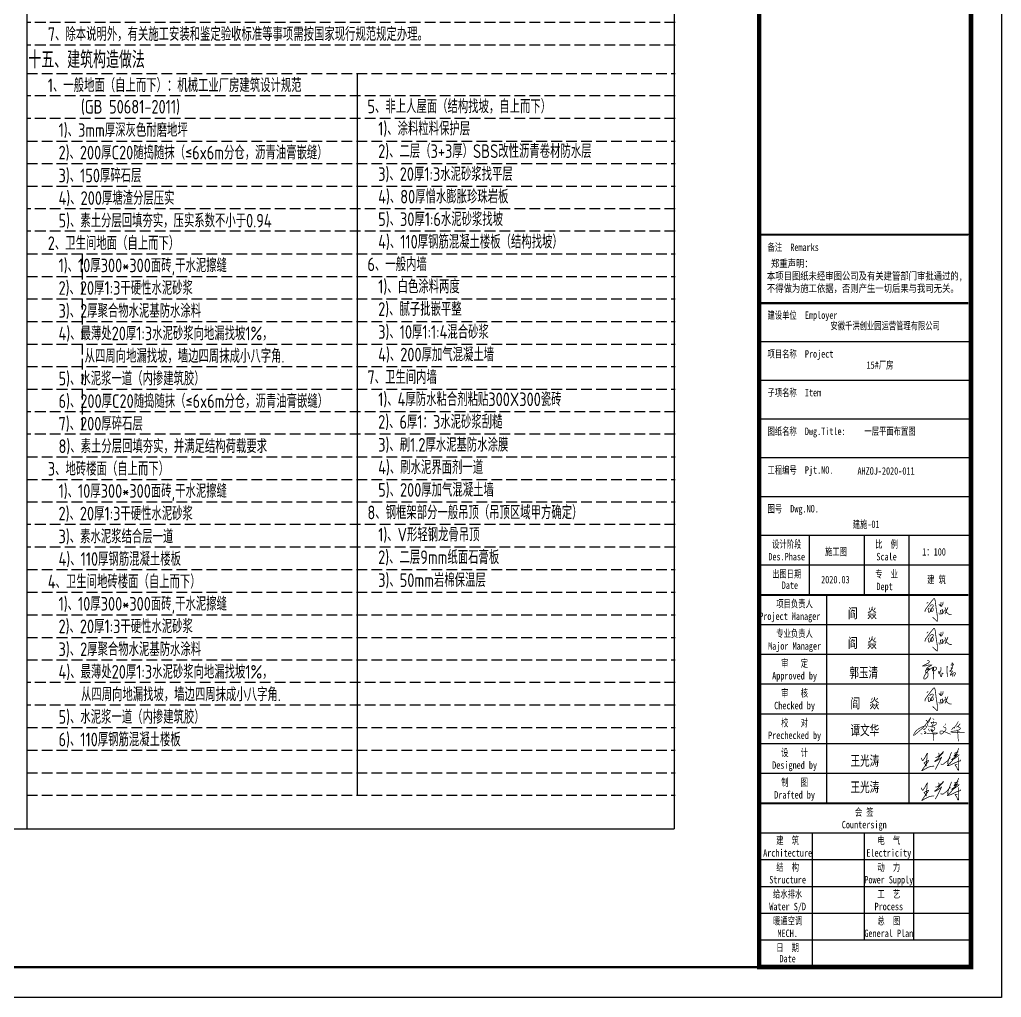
# Model space of a CAD drawing. Extents: x 177291 to 1288761, y 177638 to 322898.
# Drawn here: x 286721 to 309645, y 272928 to 295766 of the extents above; entities that cross this region are included whole.
import ezdxf
from ezdxf.enums import TextEntityAlignment as Align

# ---------------------------------------------------------------- set-up
doc = ezdxf.new("R2010")
doc.units = 0
doc.header["$LTSCALE"] = 1000
doc.linetypes.add('DASH', pattern=[0.35, 0.25, -0.1])
for name, color, linetype in [('002', 3, 'Continuous'), ('BORDER', 7, 'Continuous'), ('PUB_TITLE', 4, 'Continuous'), ('TEXT', 7, 'Continuous'), ('图框文字', 120, 'Continuous'), ('填充', 251, 'Continuous'), ('文字', 7, 'Continuous')]:
    doc.layers.add(name, color=color, linetype=linetype)
doc.styles.add('_gyy_title_ST', font='', dxfattribs={"width": 0.8})
doc.styles.add('C', font='tssdeng.shx', dxfattribs={"height": 3, "bigfont": 'tssdchn.shx'})
doc.styles.get('_gyy_title_ST').set_extended_font_data('SimSun')

# ---------------------------------------------------------------- blocks, each defined once
blk = doc.blocks.new('asdf')
at = {"color": 2, "lineweight": 25, "const_width": 25}
for points in [[(2531428, 1895348), (2531455, 1895365)], [(2531455, 1895365), (2531480, 1895318)], [(2531180, 1895021), (2531310, 1895199)], [(2531201, 1895196), (2531253, 1895242)], [(2531288, 1895046), (2531245, 1895006)], [(2531301, 1895084), (2531314, 1895109)], [(2531310, 1895199), (2531428, 1895348)], [(2531314, 1895109), (2531322, 1895121)], [(2531322, 1895121), (2531341, 1895136)], [(2531341, 1895136), (2531372, 1895148)], [(2531345, 1894996), (2531367, 1895042)], [(2531367, 1895042), (2531382, 1895054)], [(2531372, 1895148), (2531403, 1895151)], [(2531382, 1895054), (2531401, 1895042)], [(2531407, 1895082), (2531389, 1895056)], [(2531401, 1895042), (2531414, 1895027)], [(2531403, 1895151), (2531421, 1895140)], [(2531423, 1895114), (2531407, 1895082)], [(2531421, 1895140), (2531423, 1895114)], [(2531480, 1895318), (2531529, 1894945)], [(2531612, 1895178), (2531630, 1895135)], [(2531630, 1895135), (2531645, 1895132)], [(2531645, 1895132), (2531659, 1895133)], [(2531658, 1895106), (2531656, 1895092)], [(2531671, 1895149), (2531658, 1895106)], [(2531671, 1895106), (2531703, 1895096)], [(2531681, 1895194), (2531671, 1895149)], [(2531677, 1895238), (2531681, 1895194)], [(2531712, 1895127), (2531687, 1895132)], [(2531703, 1895096), (2531716, 1895110)], [(2531734, 1895144), (2531712, 1895127)], [(2531744, 1895184), (2531734, 1895144)], [(2531740, 1895244), (2531751, 1895233)], [(2531751, 1895205), (2531744, 1895184)], [(2531751, 1895233), (2531751, 1895205)], [(2531817, 1895058), (2531855, 1894974)], [(2531912, 1895067), (2531878, 1894974)], [(2531144, 1894910), (2531152, 1894991)], [(2531152, 1894991), (2531180, 1895021)], [(2531245, 1895006), (2531261, 1894932)], [(2531261, 1894932), (2531271, 1894889)], [(2531271, 1894889), (2531288, 1894893)], [(2531288, 1894893), (2531319, 1894920)], [(2531319, 1894920), (2531321, 1894951)], [(2531321, 1894951), (2531334, 1894984)], [(2531338, 1894938), (2531326, 1894956)], [(2531334, 1894984), (2531336, 1895022)], [(2531346, 1894925), (2531338, 1894938)], [(2531339, 1894936), (2531360, 1894945)], [(2531387, 1894925), (2531346, 1894925)], [(2531360, 1894945), (2531351, 1894996)], [(2531409, 1894940), (2531387, 1894925)], [(2531555, 1894585), (2531397, 1894735)], [(2531421, 1894971), (2531409, 1894940)], [(2531414, 1895027), (2531422, 1895000)], [(2531422, 1895000), (2531421, 1894971)], [(2531529, 1894945), (2531550, 1894833)], [(2531550, 1894833), (2531558, 1894732)], [(2531558, 1894732), (2531558, 1894626)], [(2531610, 1894887), (2531611, 1894847)], [(2531658, 1894880), (2531641, 1894811)], [(2531664, 1894948), (2531658, 1894880)], [(2531661, 1894978), (2531664, 1894948)], [(2531690, 1894965), (2531741, 1894991)], [(2531728, 1894906), (2531694, 1894847)], [(2531694, 1894847), (2531720, 1894839)], [(2531720, 1894839), (2531758, 1894885)], [(2531741, 1894991), (2531728, 1894906)], [(2531758, 1894919), (2531804, 1894953)], [(2531758, 1894885), (2531758, 1894919)], [(2531804, 1894953), (2531821, 1894982)], [(2531835, 1894880), (2531810, 1894836)], [(2531845, 1894919), (2531835, 1894880)], [(2531855, 1894974), (2531845, 1894919)], [(2531855, 1894949), (2531853, 1894942)], [(2531853, 1894942), (2531864, 1894888)], [(2531878, 1894974), (2531855, 1894949)], [(2531862, 1894897), (2531907, 1894859)], [(2531907, 1894859), (2531945, 1894828)], [(2531945, 1894828), (2531993, 1894816)], [(2531993, 1894816), (2532034, 1894816)], [(2531558, 1894626), (2531555, 1894585)]]:
    blk.add_lwpolyline(points, dxfattribs=at)
blk = doc.blocks.new('wfadf')
at = {"color": 2, "lineweight": 25, "const_width": 25}
for points in [[(2531221, 1893280), (2531268, 1893267), (2531280, 1893258), (2531285, 1893250), (2531289, 1893239), (2531287, 1893226), (2531279, 1893214), (2531266, 1893200), (2531240, 1893184), (2531192, 1893157), (2531155, 1893142), (2531122, 1893123), (2531089, 1893107), (2531063, 1893096), (2531061, 1893091), (2531109, 1893090), (2531136, 1893095), (2531162, 1893099), (2531182, 1893103), (2531204, 1893109), (2531229, 1893116), (2531261, 1893123), (2531306, 1893123), (2531348, 1893125), (2531368, 1893126), (2531354, 1893113), (2531289, 1893081), (2531258, 1893060), (2531236, 1893048), (2531213, 1893026), (2531203, 1893014), (2531197, 1892999), (2531197, 1892980), (2531197, 1892967), (2531201, 1892959), (2531209, 1892956), (2531223, 1892960), (2531255, 1892976), (2531265, 1892983), (2531278, 1892994), (2531283, 1893005), (2531283, 1893010), (2531280, 1893016), (2531268, 1893016), (2531256, 1893014), (2531231, 1892999), (2531206, 1892983), (2531187, 1892967), (2531163, 1892946), (2531155, 1892932), (2531152, 1892912), (2531156, 1892892), (2531169, 1892880), (2531194, 1892873), (2531218, 1892866), (2531239, 1892852), (2531246, 1892838), (2531245, 1892809), (2531246, 1892782), (2531243, 1892758), (2531229, 1892732), (2531210, 1892706), (2531188, 1892686), (2531165, 1892668), (2531149, 1892657), (2531130, 1892654), (2531116, 1892655), (2531107, 1892664), (2531102, 1892674), (2531102, 1892689), (2531104, 1892708), (2531111, 1892733), (2531129, 1892774), (2531149, 1892807), (2531168, 1892837), (2531190, 1892865), (2531212, 1892893), (2531255, 1892938), (2531298, 1892974), (2531333, 1893002), (2531366, 1893021), (2531413, 1893044), (2531436, 1893054), (2531455, 1893058), (2531478, 1893058), (2531506, 1893051), (2531525, 1893038), (2531531, 1893026), (2531534, 1893013), (2531528, 1892997), (2531522, 1892981), (2531502, 1892960), (2531479, 1892944), (2531442, 1892928), (2531413, 1892927), (2531395, 1892933), (2531387, 1892949), (2531386, 1892964), (2531390, 1892977), (2531398, 1892992), (2531412, 1893015), (2531422, 1893021), (2531431, 1893022), (2531425, 1892920), (2531430, 1892817), (2531432, 1892667), (2531432, 1892642)], [(2531889, 1893096), (2531883, 1892990), (2531884, 1892899), (2531891, 1892801), (2531895, 1892727)], [(2532003, 1893125), (2532035, 1893127)], [(2532035, 1893127), (2532056, 1893125)], [(2532045, 1893207), (2532044, 1893200)], [(2532044, 1893200), (2532056, 1893113)], [(2532059, 1893195), (2532045, 1893207)], [(2532056, 1893125), (2532090, 1893125)], [(2532056, 1893113), (2532062, 1893074)], [(2532075, 1893175), (2532059, 1893195)], [(2532062, 1893074), (2532064, 1893030)], [(2532091, 1893154), (2532075, 1893175)], [(2532090, 1893125), (2532105, 1893125)], [(2532105, 1893125), (2532091, 1893154)], [(2531661, 1893048), (2531679, 1893035), (2531682, 1893015), (2531680, 1892967), (2531667, 1892912), (2531644, 1892876), (2531631, 1892856), (2531618, 1892849), (2531606, 1892849), (2531599, 1892860), (2531598, 1892890), (2531603, 1892914), (2531616, 1892915), (2531626, 1892898), (2531636, 1892856), (2531655, 1892804), (2531659, 1892776), (2531664, 1892764), (2531672, 1892749), (2531680, 1892740), (2531686, 1892737), (2531691, 1892736), (2531697, 1892739), (2531704, 1892762), (2531713, 1892817), (2531715, 1892846), (2531715, 1892856), (2531741, 1892842), (2531758, 1892842)], [(2531975, 1892927), (2531970, 1892912)], [(2531970, 1892912), (2531986, 1892913)], [(2531999, 1892940), (2531975, 1892927)], [(2531986, 1892913), (2531999, 1892914)], [(2531992, 1892787), (2531992, 1892776)], [(2531992, 1892776), (2531999, 1892774)], [(2531996, 1892806), (2531992, 1892787)], [(2532021, 1892847), (2531996, 1892806)], [(2532033, 1892977), (2531999, 1892940)], [(2531999, 1892914), (2532006, 1892916)], [(2531999, 1892774), (2532017, 1892789)], [(2532006, 1892916), (2532021, 1892922)], [(2532017, 1892789), (2532063, 1892827)], [(2532019, 1893041), (2532060, 1893017)], [(2532020, 1893041), (2532019, 1893034), (2532020, 1893030), (2532021, 1893025), (2532022, 1893021), (2532024, 1893017), (2532028, 1893015), (2532030, 1893014), (2532052, 1893011), (2532057, 1893011)], [(2532021, 1892922), (2532026, 1892925)], [(2532055, 1892899), (2532021, 1892847)], [(2532026, 1892925), (2532030, 1892927)], [(2532030, 1892927), (2532039, 1892927)], [(2532060, 1893017), (2532033, 1892977)], [(2532039, 1892927), (2532055, 1892923)], [(2532055, 1892923), (2532063, 1892920)], [(2532064, 1892913), (2532055, 1892899)], [(2532064, 1893030), (2532057, 1893011)], [(2532063, 1892920), (2532064, 1892913)], [(2532063, 1892827), (2532100, 1892857)], [(2532085, 1892819), (2532074, 1892766), (2532074, 1892741), (2532074, 1892734)], [(2532100, 1892857), (2532115, 1892866)], [(2532119, 1892759), (2532108, 1892755)], [(2532115, 1892866), (2532132, 1892870)], [(2532129, 1892774), (2532119, 1892759)], [(2532133, 1892737), (2532125, 1892733)], [(2532150, 1892805), (2532129, 1892774)], [(2532132, 1892870), (2532148, 1892870)], [(2532148, 1892870), (2532160, 1892865)], [(2532164, 1892834), (2532150, 1892805)], [(2532160, 1892865), (2532166, 1892855)], [(2532166, 1892855), (2532164, 1892834)]]:
    blk.add_lwpolyline(points, dxfattribs=at)
blk = doc.blocks.new('2')
at = {"color": 2, "lineweight": 25, "const_width": 25}
for points in [[(2531019, 1890007), (2531024, 1889993), (2531029, 1889982), (2531032, 1889973), (2531035, 1889965), (2531037, 1889959), (2531039, 1889954), (2531041, 1889950), (2531042, 1889946), (2531044, 1889942), (2531045, 1889939), (2531047, 1889936), (2531049, 1889933), (2531050, 1889931), (2531052, 1889928), (2531054, 1889926), (2531057, 1889924), (2531059, 1889922), (2531061, 1889921), (2531064, 1889919), (2531066, 1889918), (2531068, 1889918), (2531070, 1889917), (2531072, 1889917), (2531074, 1889918), (2531075, 1889918), (2531077, 1889920), (2531078, 1889921), (2531079, 1889923), (2531079, 1889925), (2531080, 1889927), (2531081, 1889930), (2531082, 1889932), (2531083, 1889935), (2531084, 1889937), (2531085, 1889940), (2531087, 1889942), (2531089, 1889945), (2531091, 1889948), (2531093, 1889951), (2531096, 1889955), (2531099, 1889958), (2531102, 1889962), (2531106, 1889966), (2531110, 1889971), (2531113, 1889975), (2531117, 1889979), (2531121, 1889984), (2531124, 1889989), (2531128, 1889994), (2531131, 1889999), (2531134, 1890004), (2531137, 1890010), (2531140, 1890015), (2531143, 1890021), (2531145, 1890026), (2531148, 1890032), (2531152, 1890038), (2531155, 1890044), (2531158, 1890051), (2531161, 1890057), (2531165, 1890064), (2531168, 1890070), (2531172, 1890077), (2531175, 1890084), (2531179, 1890091), (2531182, 1890097), (2531186, 1890104), (2531189, 1890111), (2531192, 1890117), (2531195, 1890123), (2531198, 1890128), (2531201, 1890134), (2531204, 1890138), (2531207, 1890143), (2531209, 1890146), (2531211, 1890150), (2531214, 1890152), (2531216, 1890155), (2531217, 1890157), (2531219, 1890158), (2531220, 1890159), (2531221, 1890160), (2531223, 1890161), (2531223, 1890161), (2531224, 1890161), (2531225, 1890161), (2531225, 1890161), (2531226, 1890161), (2531226, 1890161), (2531226, 1890160), (2531226, 1890160), (2531226, 1890159), (2531226, 1890158), (2531225, 1890157), (2531225, 1890156), (2531224, 1890155), (2531224, 1890153), (2531223, 1890151), (2531222, 1890149), (2531221, 1890147), (2531221, 1890144), (2531220, 1890141), (2531219, 1890138), (2531218, 1890135), (2531217, 1890131), (2531216, 1890127), (2531215, 1890123), (2531215, 1890119), (2531214, 1890115), (2531213, 1890110), (2531212, 1890105), (2531212, 1890100), (2531211, 1890096), (2531210, 1890091), (2531210, 1890086), (2531209, 1890081), (2531209, 1890076), (2531209, 1890071), (2531208, 1890066), (2531208, 1890062), (2531208, 1890057), (2531208, 1890053), (2531208, 1890049), (2531208, 1890045), (2531207, 1890041), (2531207, 1890036), (2531207, 1890032), (2531207, 1890028), (2531207, 1890024), (2531207, 1890020), (2531207, 1890015), (2531207, 1890010), (2531207, 1890006), (2531207, 1890000), (2531206, 1889995), (2531206, 1889989), (2531205, 1889983), (2531205, 1889976), (2531204, 1889969), (2531203, 1889962), (2531202, 1889954), (2531201, 1889946), (2531200, 1889937), (2531198, 1889927), (2531197, 1889918), (2531196, 1889907), (2531195, 1889897), (2531194, 1889887), (2531193, 1889877), (2531192, 1889867), (2531191, 1889858), (2531190, 1889849), (2531190, 1889841), (2531190, 1889834), (2531189, 1889828), (2531189, 1889822), (2531189, 1889817), (2531189, 1889812), (2531189, 1889807), (2531189, 1889803), (2531188, 1889798), (2531188, 1889794), (2531188, 1889790), (2531188, 1889786), (2531187, 1889782), (2531187, 1889778), (2531187, 1889774), (2531187, 1889771), (2531187, 1889768), (2531186, 1889764), (2531186, 1889762), (2531186, 1889759), (2531186, 1889757), (2531186, 1889754), (2531185, 1889752), (2531185, 1889750), (2531185, 1889749), (2531185, 1889747), (2531185, 1889746), (2531184, 1889744), (2531184, 1889743), (2531184, 1889742), (2531183, 1889741), (2531183, 1889739), (2531182, 1889738), (2531182, 1889737), (2531181, 1889735), (2531180, 1889734), (2531179, 1889733), (2531178, 1889732), (2531177, 1889732), (2531176, 1889732), (2531174, 1889732), (2531173, 1889733), (2531171, 1889734), (2531169, 1889735), (2531167, 1889736), (2531166, 1889738), (2531164, 1889740), (2531163, 1889742), (2531161, 1889743), (2531160, 1889745), (2531159, 1889747), (2531159, 1889749), (2531158, 1889752), (2531157, 1889754), (2531156, 1889757), (2531156, 1889761), (2531155, 1889764), (2531154, 1889769), (2531154, 1889773), (2531153, 1889777), (2531152, 1889782), (2531151, 1889786), (2531150, 1889790), (2531149, 1889794), (2531148, 1889797), (2531147, 1889800), (2531146, 1889802), (2531145, 1889804), (2531144, 1889806), (2531143, 1889808), (2531141, 1889809), (2531140, 1889811), (2531138, 1889812), (2531137, 1889813), (2531135, 1889815), (2531133, 1889816), (2531131, 1889817), (2531130, 1889819), (2531128, 1889820), (2531126, 1889821), (2531124, 1889823), (2531122, 1889824), (2531120, 1889825), (2531118, 1889827), (2531117, 1889828), (2531115, 1889830), (2531114, 1889831), (2531114, 1889833), (2531114, 1889835), (2531114, 1889837), (2531115, 1889839), (2531116, 1889841), (2531118, 1889844), (2531121, 1889846), (2531124, 1889849), (2531129, 1889852), (2531133, 1889855), (2531139, 1889859), (2531145, 1889862), (2531151, 1889866), (2531158, 1889869), (2531164, 1889873), (2531171, 1889876), (2531177, 1889880), (2531182, 1889883), (2531188, 1889886), (2531193, 1889889), (2531197, 1889891), (2531202, 1889894), (2531207, 1889896), (2531211, 1889899), (2531216, 1889901), (2531220, 1889904), (2531225, 1889907), (2531230, 1889909), (2531234, 1889911), (2531239, 1889914), (2531243, 1889916), (2531246, 1889917), (2531250, 1889919), (2531253, 1889920), (2531255, 1889920), (2531257, 1889920), (2531258, 1889920), (2531259, 1889919), (2531260, 1889918), (2531260, 1889916), (2531260, 1889913), (2531259, 1889910), (2531258, 1889906), (2531257, 1889902), (2531255, 1889897), (2531253, 1889892), (2531251, 1889887), (2531248, 1889881), (2531245, 1889876), (2531241, 1889870), (2531237, 1889864), (2531233, 1889858), (2531229, 1889852), (2531224, 1889846), (2531219, 1889840), (2531214, 1889834), (2531209, 1889828), (2531204, 1889822), (2531199, 1889815), (2531194, 1889809), (2531189, 1889802), (2531184, 1889796), (2531179, 1889790), (2531175, 1889783), (2531170, 1889777), (2531166, 1889771), (2531162, 1889765), (2531157, 1889759), (2531153, 1889752), (2531148, 1889744), (2531142, 1889736), (2531136, 1889727), (2531129, 1889717), (2531122, 1889705), (2531113, 1889693), (2531104, 1889680), (2531095, 1889667), (2531086, 1889655), (2531078, 1889642), (2531070, 1889631), (2531063, 1889621), (2531057, 1889612), (2531052, 1889605), (2531048, 1889600), (2531045, 1889595), (2531042, 1889592), (2531041, 1889589), (2531039, 1889587), (2531038, 1889585), (2531037, 1889584), (2531036, 1889582), (2531035, 1889581), (2531035, 1889580), (2531035, 1889580), (2531035, 1889579), (2531036, 1889579), (2531037, 1889579), (2531038, 1889578), (2531040, 1889578), (2531042, 1889578), (2531045, 1889578), (2531047, 1889579), (2531050, 1889579), (2531053, 1889580), (2531055, 1889581), (2531058, 1889582), (2531061, 1889583), (2531063, 1889585), (2531066, 1889587), (2531068, 1889589), (2531071, 1889591), (2531074, 1889593), (2531077, 1889595), (2531079, 1889597), (2531082, 1889599), (2531085, 1889601), (2531089, 1889604), (2531092, 1889606), (2531095, 1889608), (2531099, 1889610), (2531103, 1889612), (2531106, 1889615), (2531110, 1889617), (2531115, 1889619), (2531119, 1889622), (2531124, 1889624), (2531128, 1889626), (2531133, 1889629), (2531139, 1889632), (2531144, 1889634), (2531150, 1889637), (2531156, 1889640), (2531162, 1889643), (2531168, 1889646), (2531175, 1889649), (2531181, 1889653), (2531188, 1889656), (2531195, 1889660), (2531202, 1889664), (2531209, 1889667), (2531216, 1889671), (2531223, 1889675), (2531229, 1889678), (2531236, 1889682), (2531242, 1889685), (2531248, 1889688), (2531253, 1889691), (2531259, 1889693), (2531264, 1889695), (2531269, 1889698), (2531274, 1889700), (2531280, 1889701), (2531285, 1889703), (2531290, 1889705), (2531296, 1889707), (2531302, 1889709), (2531308, 1889710), (2531314, 1889712), (2531321, 1889713), (2531327, 1889715), (2531334, 1889716), (2531341, 1889717), (2531348, 1889719), (2531355, 1889720), (2531361, 1889721), (2531368, 1889722), (2531374, 1889723), (2531380, 1889724), (2531386, 1889725), (2531391, 1889725), (2531396, 1889726), (2531401, 1889727), (2531405, 1889728), (2531410, 1889729), (2531414, 1889729), (2531418, 1889730), (2531422, 1889730), (2531426, 1889730), (2531430, 1889730), (2531434, 1889730), (2531438, 1889729), (2531441, 1889728), (2531444, 1889726), (2531446, 1889724), (2531447, 1889721)], [(2531488, 1890029), (2531501, 1890027), (2531514, 1890027), (2531524, 1890028), (2531533, 1890030), (2531542, 1890033), (2531549, 1890036), (2531555, 1890040), (2531561, 1890044), (2531567, 1890047), (2531572, 1890050), (2531577, 1890053), (2531582, 1890056), (2531587, 1890059), (2531591, 1890062), (2531596, 1890065), (2531600, 1890068), (2531605, 1890071), (2531610, 1890074), (2531614, 1890077), (2531618, 1890081), (2531623, 1890084), (2531627, 1890088), (2531631, 1890091), (2531636, 1890095), (2531640, 1890099), (2531643, 1890102), (2531647, 1890106), (2531651, 1890110), (2531656, 1890114), (2531660, 1890119), (2531665, 1890123), (2531670, 1890128), (2531676, 1890133), (2531681, 1890138), (2531687, 1890143), (2531694, 1890148), (2531700, 1890153), (2531705, 1890158), (2531711, 1890163), (2531715, 1890167), (2531720, 1890172), (2531723, 1890175), (2531726, 1890179), (2531729, 1890183), (2531732, 1890186), (2531734, 1890190), (2531736, 1890193), (2531738, 1890196), (2531740, 1890199), (2531742, 1890202), (2531744, 1890205), (2531746, 1890208), (2531748, 1890210), (2531749, 1890213), (2531751, 1890214), (2531753, 1890216), (2531754, 1890216), (2531755, 1890217), (2531756, 1890216), (2531757, 1890215), (2531757, 1890214), (2531758, 1890212), (2531757, 1890209), (2531757, 1890206), (2531756, 1890202), (2531754, 1890197), (2531752, 1890192), (2531750, 1890186), (2531747, 1890179), (2531743, 1890173), (2531738, 1890166), (2531732, 1890158), (2531726, 1890150), (2531718, 1890143), (2531710, 1890135), (2531702, 1890126), (2531694, 1890118), (2531685, 1890110), (2531677, 1890102), (2531669, 1890094), (2531662, 1890087), (2531655, 1890079), (2531649, 1890072), (2531643, 1890065), (2531637, 1890058), (2531632, 1890051), (2531627, 1890044), (2531622, 1890036), (2531617, 1890029), (2531612, 1890022), (2531606, 1890015), (2531601, 1890008), (2531596, 1890001), (2531590, 1889993), (2531584, 1889986), (2531578, 1889979), (2531571, 1889973), (2531564, 1889966), (2531556, 1889960), (2531548, 1889953), (2531541, 1889947), (2531533, 1889942), (2531526, 1889936), (2531518, 1889931), (2531511, 1889926), (2531505, 1889922), (2531499, 1889917), (2531493, 1889913), (2531488, 1889910), (2531483, 1889906), (2531479, 1889903), (2531476, 1889900), (2531473, 1889897), (2531471, 1889894), (2531469, 1889892), (2531468, 1889889), (2531468, 1889887), (2531469, 1889886), (2531471, 1889885), (2531473, 1889885), (2531476, 1889885), (2531480, 1889885), (2531484, 1889886), (2531489, 1889888), (2531494, 1889889), (2531500, 1889892), (2531505, 1889894), (2531511, 1889897), (2531516, 1889900), (2531522, 1889903), (2531527, 1889906), (2531533, 1889910), (2531539, 1889913), (2531545, 1889917), (2531551, 1889921), (2531558, 1889926), (2531565, 1889930), (2531573, 1889935), (2531581, 1889940), (2531589, 1889944), (2531597, 1889949), (2531604, 1889954), (2531612, 1889959), (2531619, 1889964), (2531626, 1889969), (2531633, 1889973), (2531639, 1889978), (2531645, 1889983), (2531651, 1889987), (2531656, 1889991), (2531661, 1889995), (2531666, 1890000), (2531671, 1890004), (2531676, 1890007), (2531680, 1890011), (2531685, 1890015), (2531689, 1890018), (2531692, 1890021), (2531695, 1890024), (2531698, 1890027), (2531700, 1890028), (2531700, 1890025), (2531693, 1890011), (2531679, 1889982), (2531654, 1889933), (2531616, 1889860), (2531562, 1889757), (2531490, 1889619)], [(2531601, 1890175), (2531603, 1890171), (2531605, 1890167), (2531606, 1890162), (2531607, 1890156), (2531608, 1890151), (2531609, 1890145), (2531609, 1890139), (2531609, 1890134), (2531610, 1890128), (2531610, 1890123), (2531610, 1890117), (2531610, 1890112), (2531610, 1890107), (2531610, 1890101), (2531609, 1890095), (2531609, 1890090), (2531609, 1890083), (2531609, 1890077), (2531608, 1890069), (2531608, 1890061), (2531607, 1890051), (2531607, 1890040), (2531606, 1890027), (2531605, 1890013)], [(2532270, 1890333), (2532269, 1890321), (2532267, 1890308), (2532263, 1890295), (2532257, 1890281), (2532251, 1890268), (2532244, 1890254), (2532237, 1890240), (2532230, 1890226), (2532223, 1890213), (2532216, 1890199), (2532210, 1890186), (2532203, 1890173), (2532197, 1890160), (2532191, 1890147), (2532185, 1890134), (2532179, 1890122), (2532173, 1890109), (2532167, 1890096), (2532161, 1890084), (2532156, 1890072), (2532151, 1890061), (2532146, 1890051), (2532142, 1890042), (2532138, 1890033), (2532134, 1890026), (2532131, 1890020), (2532129, 1890015), (2532126, 1890011), (2532124, 1890007), (2532122, 1890004), (2532121, 1890001), (2532119, 1889998), (2532117, 1889994), (2532115, 1889991), (2532113, 1889988), (2532110, 1889984), (2532108, 1889980), (2532106, 1889977), (2532104, 1889973), (2532101, 1889969), (2532099, 1889965), (2532096, 1889961), (2532093, 1889957), (2532091, 1889954), (2532088, 1889950), (2532085, 1889946), (2532082, 1889942), (2532079, 1889939), (2532077, 1889936), (2532074, 1889932), (2532070, 1889929), (2532067, 1889926), (2532064, 1889922), (2532060, 1889918), (2532056, 1889913), (2532051, 1889908), (2532046, 1889902), (2532041, 1889895), (2532035, 1889888), (2532028, 1889880), (2532021, 1889872), (2532014, 1889863), (2532006, 1889854), (2531997, 1889845), (2531988, 1889836), (2531979, 1889827), (2531969, 1889817), (2531960, 1889809), (2531951, 1889800), (2531942, 1889792), (2531934, 1889785), (2531928, 1889779), (2531922, 1889774), (2531918, 1889771), (2531914, 1889767), (2531911, 1889765), (2531909, 1889763), (2531907, 1889762), (2531905, 1889761), (2531903, 1889760), (2531902, 1889760), (2531900, 1889759), (2531898, 1889758), (2531896, 1889758), (2531895, 1889757), (2531894, 1889756), (2531893, 1889755), (2531892, 1889754), (2531892, 1889752), (2531892, 1889751), (2531893, 1889750), (2531894, 1889748), (2531895, 1889747), (2531897, 1889745), (2531899, 1889744), (2531902, 1889744), (2531904, 1889743), (2531907, 1889743), (2531911, 1889743), (2531914, 1889744), (2531919, 1889745), (2531923, 1889746), (2531929, 1889747), (2531935, 1889749), (2531941, 1889751), (2531948, 1889753), (2531956, 1889755), (2531963, 1889757), (2531970, 1889760), (2531978, 1889762), (2531985, 1889765), (2531991, 1889767), (2531997, 1889769), (2532003, 1889771), (2532008, 1889773), (2532012, 1889775), (2532017, 1889776), (2532021, 1889778), (2532025, 1889780), (2532030, 1889782), (2532035, 1889784), (2532039, 1889787), (2532045, 1889789), (2532050, 1889792), (2532055, 1889794), (2532060, 1889797), (2532066, 1889800), (2532071, 1889802), (2532077, 1889805), (2532082, 1889808), (2532088, 1889811), (2532094, 1889814), (2532100, 1889817), (2532105, 1889820), (2532112, 1889823), (2532118, 1889826), (2532125, 1889829), (2532131, 1889833), (2532138, 1889836), (2532145, 1889839), (2532152, 1889842), (2532158, 1889845), (2532164, 1889847), (2532170, 1889850), (2532175, 1889853), (2532180, 1889855), (2532184, 1889857), (2532189, 1889859), (2532193, 1889861), (2532197, 1889863), (2532201, 1889865), (2532205, 1889867), (2532209, 1889869), (2532213, 1889871), (2532217, 1889873), (2532221, 1889874), (2532225, 1889876), (2532230, 1889878), (2532234, 1889880), (2532238, 1889881), (2532241, 1889883), (2532245, 1889884), (2532249, 1889886), (2532253, 1889887), (2532257, 1889888), (2532262, 1889890), (2532267, 1889891), (2532272, 1889893), (2532278, 1889894), (2532285, 1889896), (2532291, 1889898), (2532298, 1889900), (2532305, 1889901), (2532312, 1889903), (2532318, 1889905), (2532324, 1889906), (2532330, 1889908), (2532335, 1889909), (2532339, 1889911), (2532341, 1889914), (2532342, 1889919), (2532341, 1889924), (2532338, 1889932), (2532333, 1889941)], [(2532031, 1890203), (2532029, 1890195), (2532026, 1890184), (2532021, 1890169), (2532015, 1890153), (2532009, 1890134), (2532002, 1890115), (2531995, 1890096), (2531988, 1890077), (2531981, 1890060), (2531975, 1890044), (2531968, 1890029), (2531963, 1890015), (2531957, 1890001), (2531952, 1889988), (2531947, 1889975), (2531942, 1889963), (2531937, 1889951), (2531933, 1889938), (2531928, 1889926), (2531924, 1889914), (2531921, 1889902), (2531917, 1889891), (2531914, 1889880), (2531912, 1889869), (2531911, 1889858), (2531909, 1889848), (2531909, 1889838), (2531909, 1889829), (2531909, 1889820), (2531909, 1889812), (2531910, 1889805), (2531911, 1889798), (2531912, 1889791), (2531914, 1889785), (2531916, 1889779), (2531918, 1889774), (2531921, 1889768), (2531924, 1889763), (2531927, 1889757), (2531931, 1889751)], [(2532128, 1890159), (2532135, 1890163), (2532143, 1890166), (2532150, 1890169), (2532158, 1890172), (2532166, 1890175), (2532175, 1890178), (2532183, 1890181), (2532192, 1890184), (2532201, 1890187), (2532210, 1890191), (2532219, 1890194), (2532226, 1890197), (2532233, 1890200), (2532239, 1890201), (2532243, 1890202), (2532245, 1890203), (2532245, 1890202), (2532243, 1890199), (2532239, 1890197), (2532234, 1890193), (2532228, 1890188), (2532221, 1890183), (2532214, 1890178), (2532206, 1890171), (2532199, 1890165), (2532191, 1890159), (2532184, 1890152), (2532177, 1890145), (2532170, 1890138), (2532163, 1890131), (2532157, 1890125), (2532152, 1890119), (2532146, 1890113), (2532141, 1890107), (2532137, 1890102), (2532133, 1890097), (2532129, 1890092), (2532126, 1890088), (2532123, 1890085), (2532121, 1890082), (2532119, 1890079), (2532118, 1890077), (2532117, 1890075), (2532117, 1890074), (2532117, 1890073), (2532118, 1890073), (2532120, 1890073), (2532122, 1890074), (2532126, 1890075), (2532129, 1890077), (2532134, 1890079), (2532139, 1890081), (2532144, 1890083), (2532150, 1890086), (2532156, 1890089), (2532163, 1890093), (2532170, 1890096), (2532177, 1890100), (2532184, 1890103), (2532190, 1890107), (2532197, 1890111), (2532204, 1890115), (2532210, 1890118), (2532216, 1890122), (2532222, 1890126), (2532226, 1890129), (2532231, 1890132), (2532234, 1890135), (2532236, 1890136), (2532237, 1890136), (2532237, 1890135), (2532236, 1890132), (2532234, 1890128), (2532230, 1890122), (2532225, 1890114), (2532219, 1890106), (2532212, 1890098), (2532205, 1890089), (2532198, 1890080), (2532190, 1890071), (2532183, 1890063), (2532175, 1890056), (2532168, 1890049), (2532160, 1890042), (2532153, 1890037), (2532146, 1890031), (2532139, 1890026), (2532132, 1890021), (2532125, 1890016), (2532118, 1890011), (2532112, 1890007), (2532105, 1890002), (2532099, 1889998), (2532093, 1889993), (2532086, 1889989), (2532079, 1889985), (2532073, 1889980), (2532066, 1889976), (2532060, 1889971), (2532054, 1889967), (2532049, 1889963), (2532045, 1889960), (2532042, 1889957), (2532040, 1889954), (2532040, 1889952), (2532041, 1889950), (2532044, 1889950), (2532048, 1889949), (2532053, 1889950), (2532059, 1889951), (2532066, 1889952), (2532073, 1889955), (2532081, 1889958), (2532090, 1889961), (2532098, 1889965), (2532107, 1889969), (2532116, 1889974), (2532124, 1889979), (2532132, 1889984), (2532140, 1889988), (2532147, 1889993), (2532154, 1889998), (2532160, 1890002), (2532166, 1890007), (2532171, 1890011), (2532176, 1890015), (2532182, 1890019), (2532187, 1890023), (2532193, 1890027), (2532198, 1890031), (2532204, 1890035), (2532210, 1890039), (2532215, 1890042), (2532221, 1890046), (2532227, 1890050), (2532232, 1890054), (2532237, 1890058), (2532242, 1890062), (2532247, 1890066), (2532252, 1890070), (2532256, 1890074), (2532261, 1890078), (2532265, 1890082), (2532268, 1890086), (2532272, 1890090), (2532275, 1890094), (2532277, 1890099), (2532280, 1890104), (2532282, 1890109), (2532283, 1890115), (2532284, 1890122), (2532284, 1890130)], [(2531669, 1889811), (2531674, 1889805), (2531679, 1889800), (2531684, 1889797), (2531688, 1889794), (2531693, 1889792), (2531696, 1889791), (2531700, 1889791), (2531703, 1889790), (2531706, 1889790), (2531708, 1889790), (2531711, 1889789), (2531713, 1889789), (2531716, 1889789), (2531718, 1889789), (2531720, 1889789), (2531722, 1889789), (2531725, 1889789), (2531728, 1889788), (2531730, 1889789), (2531733, 1889789), (2531736, 1889789), (2531739, 1889790), (2531742, 1889790), (2531746, 1889791), (2531749, 1889793), (2531752, 1889794), (2531756, 1889796), (2531759, 1889798), (2531763, 1889800), (2531766, 1889802), (2531770, 1889805), (2531773, 1889808), (2531777, 1889811), (2531781, 1889814), (2531785, 1889817), (2531789, 1889821), (2531794, 1889825), (2531800, 1889829), (2531806, 1889834), (2531813, 1889840), (2531821, 1889846), (2531829, 1889852), (2531838, 1889859), (2531848, 1889866), (2531857, 1889873), (2531865, 1889880), (2531873, 1889886), (2531881, 1889892), (2531887, 1889898), (2531892, 1889903), (2531897, 1889907), (2531901, 1889912), (2531904, 1889916), (2531907, 1889921), (2531911, 1889925), (2531914, 1889930), (2531918, 1889936), (2531922, 1889941), (2531926, 1889947), (2531931, 1889953), (2531936, 1889960), (2531942, 1889966), (2531948, 1889972), (2531954, 1889979), (2531961, 1889985), (2531968, 1889990), (2531975, 1889996), (2531981, 1890000), (2531987, 1890005), (2531992, 1890008), (2531996, 1890011), (2531999, 1890014)], [(2532272, 1890022), (2532274, 1890006), (2532275, 1889991), (2532275, 1889976), (2532276, 1889961), (2532276, 1889947), (2532276, 1889932), (2532275, 1889918), (2532275, 1889905), (2532275, 1889891), (2532275, 1889878), (2532275, 1889865), (2532275, 1889853), (2532275, 1889841), (2532274, 1889831), (2532274, 1889821), (2532274, 1889813), (2532274, 1889805), (2532274, 1889799), (2532274, 1889794), (2532274, 1889789), (2532273, 1889784), (2532273, 1889780), (2532273, 1889776), (2532273, 1889771), (2532273, 1889766), (2532273, 1889761), (2532273, 1889755), (2532273, 1889750), (2532273, 1889744), (2532273, 1889737), (2532273, 1889731), (2532273, 1889725), (2532273, 1889719), (2532273, 1889713), (2532273, 1889707), (2532273, 1889701), (2532273, 1889695), (2532273, 1889689), (2532273, 1889683), (2532273, 1889677), (2532272, 1889671), (2532272, 1889665), (2532271, 1889658), (2532271, 1889653), (2532270, 1889647), (2532270, 1889641), (2532269, 1889636), (2532269, 1889631), (2532268, 1889626), (2532268, 1889622), (2532268, 1889618), (2532267, 1889614), (2532267, 1889611), (2532267, 1889608), (2532267, 1889605), (2532267, 1889602), (2532267, 1889600), (2532267, 1889597), (2532266, 1889596), (2532266, 1889594), (2532266, 1889593), (2532265, 1889592), (2532264, 1889592), (2532262, 1889592), (2532260, 1889592), (2532257, 1889594), (2532254, 1889596), (2532251, 1889598), (2532248, 1889601), (2532244, 1889605), (2532241, 1889610), (2532238, 1889615), (2532235, 1889621), (2532232, 1889628), (2532229, 1889636), (2532226, 1889644), (2532223, 1889651), (2532221, 1889659), (2532218, 1889667), (2532215, 1889674), (2532213, 1889680), (2532210, 1889686), (2532207, 1889691), (2532204, 1889696), (2532202, 1889701), (2532199, 1889705), (2532196, 1889709), (2532194, 1889712), (2532191, 1889716), (2532188, 1889720), (2532186, 1889723), (2532183, 1889726), (2532181, 1889729), (2532178, 1889733), (2532176, 1889736), (2532173, 1889739), (2532171, 1889742), (2532168, 1889745), (2532165, 1889748), (2532163, 1889751), (2532161, 1889754), (2532159, 1889757), (2532157, 1889760), (2532156, 1889763), (2532155, 1889767), (2532154, 1889770), (2532154, 1889773), (2532155, 1889775), (2532156, 1889778), (2532159, 1889780), (2532162, 1889781), (2532166, 1889782), (2532171, 1889783), (2532177, 1889782), (2532183, 1889782), (2532191, 1889781), (2532199, 1889780), (2532208, 1889779), (2532217, 1889778), (2532227, 1889778)]]:
    blk.add_lwpolyline(points, dxfattribs=at)
blk = doc.blocks.new('zsdgs dfg')
at = {"layer": '002', "color": 2, "const_width": 30}
for points in [[(6512232.28, 493974.28), (6512075, 493756.04)], [(6512165.4, 493809.16), (6512232.28, 493974.28)], [(6511657.72, 493443.08), (6511803.16, 493523.72)], [(6511803.16, 493523.72), (6511868.12, 493553.16)], [(6511868.12, 493553.16), (6511964.6, 493576.84)], [(6511949.08, 493590.92), (6511876.28, 493502.28)], [(6512075, 493756.04), (6511949.08, 493590.92)], [(6511964.6, 493576.84), (6512035.32, 493565)], [(6512004.12, 493822.92), (6512039.64, 493850.44)], [(6512039.32, 493549.32), (6512017.56, 493502.12)], [(6512035.32, 493565), (6512039.32, 493549.32)], [(6512039.64, 493850.44), (6512094.68, 493706.92)], [(6512071.8, 493689), (6512063.96, 493636.04)], [(6512063.96, 493636.04), (6512071, 493603.4)], [(6512071, 493603.4), (6512084.92, 493583.88)], [(6512084.92, 493583.88), (6512112.92, 493564.52)], [(6512094.68, 493706.92), (6512165.4, 493809.16)], [(6512112.92, 493564.52), (6512126.2, 493566.76)], [(6512196.28, 493559.88), (6512163.96, 493561.16)], [(6512278.36, 493561.16), (6512196.28, 493559.88)], [(6512231, 493757.64), (6512259.64, 493726.44)], [(6512259.64, 493726.44), (6512253.4, 493699.08)], [(6512253.4, 493699.08), (6512255.96, 493674.28)], [(6512264.6, 493732.68), (6512290.68, 493743.88)], [(6512265.08, 493520.68), (6512357.56, 493529.48)], [(6512315.64, 493627.08), (6512270.84, 493563.56)], [(6512351.64, 493583.56), (6512278.36, 493561.16)], [(6512290.68, 493743.88), (6512379, 493742.6)], [(6512341.72, 493685.48), (6512315.64, 493627.08)], [(6512318.04, 493920.36), (6512376.6, 493889.32)], [(6512361.56, 493807.24), (6512341.72, 493685.48)], [(6512442.52, 493625.8), (6512351.64, 493583.56)], [(6512357.56, 493529.48), (6512379.96, 493521.96)], [(6512377.72, 493878.12), (6512366.52, 493864.52)], [(6512376.6, 493889.32), (6512377.72, 493878.12)], [(6512379, 493742.6), (6512497.24, 493730.28)], [(6512379.96, 493521.96), (6512403.64, 493508.2)], [(6512494.68, 493663.08), (6512442.52, 493625.8)], [(6512507.16, 493692.84), (6512494.68, 493663.08)], [(6512497.24, 493730.28), (6512520.76, 493714.12)], [(6512520.76, 493714.12), (6512507.16, 493692.84)], [(6512843.96, 493563.88), (6512812.44, 493531.24)], [(6512812.44, 493531.24), (6512850.2, 493522.44)], [(6512850.2, 493522.44), (6512925.56, 493513.64)], [(6512909.24, 493631.88), (6512880.44, 493599.08)], [(6512906.52, 493688.04), (6512909.24, 493631.88)], [(6513340.12, 493524.52), (6513265.56, 493473.96)], [(6513416.76, 493617.16), (6513340.12, 493524.52)], [(6513453.08, 493675.72), (6513416.76, 493617.16)], [(6513425.08, 493534.6), (6513477.56, 493540.52)], [(6513519.64, 493794.6), (6513453.08, 493675.72)], [(6513477.56, 493540.52), (6513531.96, 493586.92)], [(6513523.96, 493564.84), (6513544.12, 493504.36)], [(6513531.96, 493586.92), (6513568.28, 493649.48)], [(6513568.28, 493649.48), (6513604.6, 493679.72)], [(6511421.56, 493152.04), (6511447.16, 493205.16)], [(6511423.64, 493140.2), (6511421.56, 493152.04)], [(6511451.16, 493138.28), (6511423.64, 493140.2)], [(6511447.16, 493205.16), (6511490.52, 493277.96)], [(6511502.2, 493181.48), (6511451.16, 493138.28)], [(6511490.52, 493277.96), (6511531.8, 493338.92)], [(6511659.64, 493309.32), (6511502.2, 493181.48)], [(6511531.8, 493338.92), (6511657.72, 493443.08)], [(6511771.8, 493409.64), (6511659.64, 493309.32)], [(6511765.72, 493230.76), (6511799, 493199.88)], [(6511876.28, 493502.28), (6511771.8, 493409.64)], [(6511799, 493199.88), (6511836.12, 493206.12)], [(6511899.64, 493409.64), (6511911.48, 493443.08)], [(6511942.84, 493421.48), (6511899.64, 493409.64)], [(6511911.48, 493443.08), (6511929.08, 493464.68)], [(6511911.48, 493335.72), (6512020.12, 493283.88)], [(6512020.12, 493283.88), (6511916.44, 493217.32)], [(6511916.44, 493217.32), (6511978.2, 493221)], [(6512017.56, 493502.12), (6511942.84, 493421.48)], [(6511978.2, 493221), (6512030.04, 493211.08)], [(6512056.92, 493242.92), (6512190.68, 493224.84)], [(6512142.84, 493452.04), (6512135.32, 493409.64)], [(6512135.32, 493409.64), (6512146.52, 493373.48)], [(6512146.52, 493373.48), (6512163.96, 493341)], [(6512163.96, 493341), (6512186.52, 493344.84)], [(6512190.68, 493224.84), (6512346.36, 493242.92)], [(6512261.4, 493437.16), (6512238.84, 493437.16)], [(6512238.84, 493437.16), (6512247.64, 493407.24)], [(6512247.64, 493407.24), (6512247.64, 493365.96)], [(6512247.64, 493365.96), (6512277.56, 493368.52)], [(6512255.16, 493351.08), (6512278.84, 493368.52)], [(6512256.44, 493322.28), (6512255.16, 493351.08)], [(6512273.88, 493321.16), (6512256.44, 493322.28)], [(6512306.36, 493410.92), (6512261.4, 493437.16)], [(6512320.12, 493327.4), (6512273.88, 493321.16)], [(6512277.56, 493368.52), (6512312.6, 493371.08)], [(6512278.84, 493368.52), (6512305.08, 493392.2)], [(6512305.08, 493392.2), (6512306.36, 493410.92)], [(6512312.6, 493371.08), (6512327.48, 493361)], [(6512327.48, 493361), (6512313.88, 493329.8)], [(6512313.88, 493329.8), (6512325.08, 493287.4)], [(6512352.44, 493358.6), (6512320.12, 493327.4)], [(6512325.08, 493287.4), (6512350.2, 493145.16)], [(6512378.2, 493201), (6512340.28, 493210.92)], [(6512346.36, 493242.92), (6512505.88, 493256.84)], [(6512350.2, 493145.16), (6512366.2, 492891.72)], [(6512396.12, 493397.16), (6512352.44, 493358.6)], [(6512463.96, 493194.92), (6512378.2, 493201)], [(6512418.68, 493457.16), (6512396.12, 493397.16)], [(6512403.64, 493508.2), (6512422.36, 493478.28)], [(6512422.36, 493478.28), (6512418.68, 493457.16)], [(6512531.8, 493230.92), (6512463.96, 493194.92)], [(6512505.88, 493256.84), (6512559.8, 493240.84)], [(6512559.8, 493240.84), (6512531.8, 493230.92)], [(6512656.6, 493254.76), (6512663, 493286.28)], [(6512665.4, 493230.92), (6512656.6, 493254.76)], [(6512663, 493286.28), (6512665.4, 493325.16)], [(6512665.4, 493325.16), (6512690.52, 493345.32)], [(6512674.2, 493212.04), (6512665.4, 493230.92)], [(6512696.92, 493198.28), (6512674.2, 493212.04)], [(6512690.52, 493345.32), (6512733.24, 493345.32)], [(6512718.2, 493198.28), (6512696.92, 493198.28)], [(6512743.32, 493207.08), (6512718.2, 493198.28)], [(6512733.24, 493345.32), (6512792.44, 493336.52)], [(6512798.68, 493243.56), (6512743.32, 493207.08)], [(6512792.44, 493336.52), (6512889.24, 493305.16)], [(6512846.52, 493291.24), (6512798.68, 493243.56)], [(6512877.88, 493323.88), (6512846.52, 493291.24)], [(6512913.08, 493376.68), (6512877.88, 493323.88)], [(6512889.24, 493305.16), (6513123, 493203.24)], [(6512938.2, 493413.16), (6512913.08, 493376.68)], [(6512925.56, 493513.64), (6512929.4, 493493.64)], [(6512929.4, 493493.64), (6512938.2, 493453.32)], [(6512938.2, 493453.32), (6512938.2, 493413.16)], [(6513123, 493203.24), (6513158.2, 493193.32)], [(6513227.48, 493330.92), (6513154.84, 493308.68)], [(6513154.84, 493308.68), (6513225.4, 493284.52)], [(6513200.92, 493405.48), (6513281.72, 493502.28)], [(6513265.56, 493473.96), (6513200.92, 493405.48)], [(6513225.4, 493284.52), (6513356.6, 493280.52)], [(6513386.84, 493342.92), (6513227.48, 493330.92)], [(6513281.72, 493502.28), (6513356.28, 493478.12)], [(6513356.6, 493280.52), (6513816.44, 493266.28)], [(6513517.88, 493377.32), (6513386.84, 493342.92)], [(6513457.4, 493407.08), (6513491.64, 493237.8)], [(6513491.64, 493237.8), (6513509.88, 492967.08)], [(6513614.68, 493447.88), (6513517.88, 493377.32)], [(6513566.36, 493298.6), (6513517.88, 493337)], [(6513544.12, 493504.36), (6513612.76, 493484.04)], [(6513582.52, 493274.44), (6513566.36, 493298.6)], [(6513816.44, 493266.28), (6513582.52, 493274.44)], [(6513612.76, 493484.04), (6513632.92, 493472.04)], [(6513632.92, 493472.04), (6513614.68, 493447.88)], [(6513509.88, 492967.08), (6513509.88, 492854.28)]]:
    blk.add_lwpolyline(points, dxfattribs=at)

msp = doc.modelspace()

# ---------------------------------------------------------------- linework, layer by layer
at = {"layer": 'BORDER', "const_width": 53.03}
msp.add_lwpolyline([(251948.07, 273635.42), (251948.07, 314221.27), (308937.97, 314221.27), (308937.97, 273635.42)], close=True, dxfattribs=at)
at = {"layer": 'PUB_TITLE'}
for p, q in [((308877.19, 290743.5), (304009.04, 290743.5)), ((308877.19, 288239.88), (304009.04, 288239.88)), ((308877.19, 287335.79), (304009.04, 287335.79)), ((308877.19, 286431.7), (304009.04, 286431.7)), ((308877.19, 285527.62), (304009.04, 285527.62)), ((308877.19, 284623.53), (304009.04, 284623.53)), ((308877.19, 283719.45), (304009.04, 283719.45)), ((305154.07, 283719.45), (305154.07, 282328.55)), ((306443.11, 283719.45), (306443.11, 282328.55)), ((307486.29, 283719.45), (307486.29, 277460.39)), ((308877.19, 283024), (304009.04, 283024)), ((305562.04, 282328.55), (305562.04, 277460.39)), ((308877.19, 281633.1), (304009.04, 281633.1)), ((308877.19, 280937.65), (304009.04, 280937.65)), ((308877.19, 280242.2), (304009.04, 280242.2)), ((308877.19, 279546.75), (304009.04, 279546.75)), ((308877.19, 278851.3), (304009.04, 278851.3)), ((308877.19, 278155.84), (304009.04, 278155.84)), ((308877.19, 276764.94), (304009.04, 276764.94)), ((305227.95, 276764.94), (305227.95, 273635.42)), ((306443.12, 276764.94), (306443.12, 274261.32)), ((307590.61, 276764.94), (307590.61, 274261.32)), ((308877.19, 276139.04), (304009.04, 276139.04)), ((308877.19, 275513.13), (304009.04, 275513.13)), ((308877.19, 274887.23), (304009.04, 274887.23)), ((308877.19, 274261.32), (304009.04, 274261.32))]:
    msp.add_line(p, q, dxfattribs=at)
msp.add_lwpolyline([(250180.39, 272928.35), (250180.39, 314928.34), (309645.04, 314928.34), (309645.04, 272928.35)], close=True, dxfattribs=at)
at = {"layer": 'PUB_TITLE', "const_width": 106.06}
msp.add_lwpolyline([(303988.47, 314221.27), (308937.97, 314221.27), (308937.97, 273635.42), (303988.47, 273635.42)], close=True, dxfattribs=at)
at = {"layer": 'PUB_TITLE', "const_width": 48.68}
for points in [[(304009.04, 290743.5), (308877.19, 290743.5)], [(304009.04, 289143.96), (308877.19, 289143.96)], [(304009.04, 282328.55), (308877.19, 282328.55)], [(304009.04, 277460.39), (308877.19, 277460.39)]]:
    msp.add_lwpolyline(points, dxfattribs=at)
at = {"layer": '填充'}
for p, q in [((286885.6, 310177.62), (286885.6, 276866.33)), ((302001.99, 310177.62), (302001.99, 276866.3)), ((294601.14, 294511.28), (294601.14, 277649.26)), ((254108.75, 276866.33), (302001.99, 276866.33))]:
    msp.add_line(p, q, dxfattribs=at)
at = {"layer": '填充', "linetype": 'DASH'}
for p, q in [((302029.01, 295696.89), (286885.6, 295696.89)), ((302029.01, 295169.95), (286885.6, 295169.95)), ((286885.6, 294511.28), (302029.01, 294511.28)), ((302029.01, 293984.34), (286885.6, 293984.34)), ((302029.01, 293457.4), (286885.6, 293457.4)), ((286885.6, 292930.47), (302029.01, 292930.47)), ((286885.6, 292403.53), (302029.01, 292403.53)), ((286885.6, 291876.59), (302029.01, 291876.59)), ((302029.01, 291349.65), (286885.6, 291349.65)), ((302029.01, 290822.71), (286885.6, 290822.71)), ((286885.6, 290295.78), (302029.01, 290295.78)), ((288180.1, 290295.78), (288180.1, 286080.27)), ((286885.6, 289768.84), (302029.01, 289768.84)), ((286885.6, 289241.9), (302029.01, 289241.9)), ((286885.6, 288714.96), (302029.01, 288714.96)), ((286885.6, 288188.02), (302029.01, 288188.02)), ((286885.6, 287661.08), (302029.01, 287661.08)), ((286885.6, 287134.15), (302029.01, 287134.15)), ((302029.01, 286607.21), (286885.6, 286607.21)), ((302029.01, 286080.27), (286885.6, 286080.27)), ((286885.6, 285553.33), (302029.01, 285553.33)), ((286885.6, 285026.39), (302029.01, 285026.39)), ((286885.6, 284499.46), (302029.01, 284499.46)), ((302029.01, 283972.52), (286885.6, 283972.52)), ((302029.01, 283445.58), (286885.6, 283445.58)), ((286885.6, 282918.64), (302029.01, 282918.64)), ((286885.6, 282391.7), (302029.01, 282391.7)), ((286885.6, 281864.77), (302029.01, 281864.77)), ((286885.6, 281337.83), (302029.01, 281337.83)), ((286885.6, 280810.89), (302029.01, 280810.89)), ((302029.01, 280283.95), (286885.6, 280283.95)), ((302029.01, 279757.01), (286885.6, 279757.01)), ((286885.6, 279230.08), (302029.01, 279230.08)), ((286885.6, 278703.14), (302029.01, 278703.14)), ((286885.6, 278176.2), (302029.01, 278176.2)), ((286885.6, 277649.26), (302029.01, 277649.26))]:
    msp.add_line(p, q, dxfattribs=at)

# ---------------------------------------------------------------- block references
at = {"xscale": 0.500724296450803, "yscale": 0.500724296450803, "zscale": 0.500724296450803}
msp.add_blockref('zsdgs dfg', (-2952835.78, 32121), dxfattribs=at)
at = {"layer": '图框文字', "xscale": 0.6954504117372263, "yscale": 0.6954504117372263, "zscale": 0.6954504117372263}
for name, p in [('asdf', (-1452422.56, -1035883.94)), ('asdf', (-1452422.56, -1036579.4)), ('wfadf', (-1452422.56, -1035883.94)), ('asdf', (-1452422.56, -1037970.3)), ('2', (-1452422.56, -1035883.94)), ('2', (-1452422.56, -1036579.4))]:
    msp.add_blockref(name, p, dxfattribs=at)

# ---------------------------------------------------------------- texts
at = {"layer": 'PUB_TITLE', "style": '_gyy_title_ST', "width": 0.7}
for s, height, p in [('备注  Remarks', 173.8624, (304185.02, 290362.21)), ('建设单位  Employer', 173.8624, (304185.02, 288775.37)), ('项目名称  Project', 173.8624, (304185.02, 287871.29)), ('子项名称  Item', 173.862, (304185.02, 286967.2)), ('图纸名称  Dwg.Title:', 173.8624, (304185.02, 286063.12)), ('工程编号  Pjt.NO.', 173.8624, (304185.02, 285159.03)), ('图号  Dwg.NO.', 173.8624, (304185.02, 284254.95))]:
    msp.add_text(s, height=height, dxfattribs=at).set_placement(p)
at = {"layer": 'PUB_TITLE', "color": 2, "style": '_gyy_title_ST', "width": 0.7}
for s, height, p in [('安徽千洪创业园运营管理有限公司', 173.8624, (306931.93, 288622.43)), ('15#厂房', 173.862, (306810.95, 287704.13))]:
    msp.add_text(s, height=height, dxfattribs=at).set_placement(p, align=Align.MIDDLE)
at = {"layer": 'PUB_TITLE', "color": 6, "style": '_gyy_title_ST', "width": 0.7}
msp.add_text('一层平面布置图', height=173.862, dxfattribs=at).set_placement((307045.22, 286158.76), align=Align.MIDDLE)
at = {"layer": 'PUB_TITLE', "color": 2, "style": '_gyy_title_ST', "width": 0.7}
msp.add_text('AHZOJ-2020-011', height=173.8624, dxfattribs=at).set_placement((306951.83, 285137.15), align=Align.CENTER)
at = {"layer": 'PUB_TITLE', "color": 6, "style": '_gyy_title_ST', "width": 0.7}
msp.add_text('建施-01', height=173.862, dxfattribs=at).set_placement((306486.9, 283892.74), align=Align.CENTER)
at = {"layer": 'PUB_TITLE', "style": '_gyy_title_ST', "width": 0.7}
for s, height, p in [('设计阶段', 173.862, (304632.49, 283427.36)), ('比  例', 173.862, (306964.7, 283427.36)), ('Des.Phase', 173.862, (304632.49, 283135.28)), ('Scale', 173.862, (306964.7, 283135.28)), ('出图日期', 173.862, (304632.49, 282731.91)), ('专  业', 173.862, (306964.7, 282731.91)), ('Date', 173.862, (304707.29, 282468.32)), ('Dept ', 173.862, (306964.7, 282439.82)), ('项目负责人', 173.862, (304816.88, 282036.46)), ('Project Manager', 173.8624, (304704.49, 281744.37)), ('专业负责人', 173.862, (304816.88, 281341.01)), ('Major Manager', 173.8624, (304816.88, 281048.92)), ('审   定', 173.862, (304816.89, 280645.56)), ('Approved by', 173.8624, (304816.88, 280353.47)), ('审   核', 173.862, (304816.89, 279950.11)), ('Checked by', 173.862, (304816.88, 279658.02)), ('校   对', 173.862, (304816.89, 279254.66)), ('Prechecked by', 173.8624, (304816.88, 278962.57)), ('设   计', 173.862, (304816.89, 278559.21)), ('Designed by', 173.8624, (304816.88, 278267.12)), ('制   图', 173.862, (304816.89, 277863.76)), ('Drafted by', 173.862, (304816.88, 277571.67)), ('会 签', 173.862, (306443.12, 277168.31)), ('Countersign', 173.8624, (306443.12, 276876.22)), ('建  筑', 173.862, (304654.2, 276507.63)), ('电  气', 173.862, (307016.86, 276507.63)), ('Architecture', 173.8624, (304654.2, 276215.54)), ('Electricity', 173.8624, (307016.86, 276215.54)), ('结  构', 173.862, (304654.2, 275881.72)), ('动  力', 173.862, (307016.86, 275881.72)), ('Structure', 173.862, (304654.2, 275589.64)), ('Power Supply', 173.8624, (307016.86, 275589.64)), ('给水排水', 173.862, (304654.2, 275255.82)), ('工  艺', 173.862, (307016.86, 275255.82)), ('Water S/D', 173.862, (304654.2, 274963.73)), ('Process', 173.862, (307016.86, 274963.73)), ('暖通空调', 173.862, (304654.2, 274629.91)), ('总  图', 173.862, (307016.86, 274629.91)), ('MECH.', 173.862, (304654.2, 274337.82)), ('General Plan', 173.8624, (307016.86, 274337.82)), ('日  期', 173.862, (304654.2, 274004.01)), ('Date', 173.862, (304654.2, 273746.69))]:
    msp.add_text(s, height=height, dxfattribs=at).set_placement(p, align=Align.CENTER)
at = {"layer": 'PUB_TITLE', "insert": (304170.48, 290155.55), "char_height": 173.8624, "width": 5563.6033, "attachment_point": 1, "style": '_gyy_title_ST'}
msp.add_mtext(' 郑重声明：\\P本项目图纸未经审图公司及有关建管部门审批通过的,\\P不得做为施工依据，否则产生一切后果与我司无关。', dxfattribs=at)
at = {"layer": 'TEXT', "color": 3, "style": '_gyy_title_ST', "width": 0.7}
for s, p in [('阎  焱', (306064.41, 281784.32)), ('阎  焱', (306064.41, 281088.87)), ('郭玉清', (306095.73, 280397.4)), ('阎  焱', (306120.82, 279679.11)), ('谭文华', (306120.82, 279052.63)), ('王光涛', (306120.82, 278338.79)), ('王光涛', (306120.82, 277723.33))]:
    msp.add_text(s, height=234.813, dxfattribs=at).set_placement(p)
at = {"layer": '图框文字', "color": 7, "style": '_gyy_title_ST', "width": 0.7}
for s, p in [('施工图', (305782.68, 283253.18)), ('1：100', (308074.22, 283247.68)), ('2020.03', (305769.81, 282598.63)), ('建 筑', (308131.08, 282598.63))]:
    msp.add_text(s, height=173.862, dxfattribs=at).set_placement(p, align=Align.CENTER)
at = {"layer": '文字', "style": 'C', "width": 0.8}
for s, height, p in [('7、除本说明外，有关施工安装和鉴定验收标准等事项需按国家现行规范规定办理。', 318.2117, (287378.52, 295268.39)), ('1、一般地面（自上而下）：机械工业厂房建筑设计规范', 318.2117, (287378.52, 294073.3)), ('(GB 50681-2011)', 318.2117, (288151.54, 293572.02)), ('5、非上人屋面（结构找坡，自上而下）', 318.2117, (294842.27, 293579.79)), ('1)、3mm厚深灰色耐磨地坪', 318.2117, (287629.46, 293027.84)), ('1)、涂料粒料保护层', 318.212, (295093.21, 293061.27)), ('2)、200厚C20随捣随抹（≤6x6m分仓，沥青油膏嵌缝）', 318.2117, (287629.46, 292500.91)), ('2)、二层（3+3厚）SBS改性沥青卷材防水层', 318.2117, (295093.21, 292534.34)), ('3)、150厚碎石层', 318.212, (287629.46, 291965.78)), ('3)、20厚1:3水泥砂浆找平层', 318.2117, (295093.21, 291999.21)), ('4)、80厚憎水膨胀珍珠岩板', 318.2117, (295093.21, 291472.27)), ('4)、200厚塘渣分层压实', 318.2117, (287629.46, 291438.84)), ('5)、素土分层回填夯实，压实系数不小于0.94', 318.2117, (287629.46, 290911.91)), ('5)、30厚1:6水泥砂浆找坡', 318.2117, (295093.21, 290945.34)), ('2、卫生间地面（自上而下）', 318.2117, (287378.52, 290384.73)), ('4)、110厚钢筋混凝土楼板（结构找坡）', 318.2117, (295093.21, 290418.4)), ('6、一般内墙', 318.212, (294842.27, 289891.22)), ('1)、10厚300*300面砖,干水泥擦缝', 318.2117, (287629.46, 289866.22)), ('2)、20厚1:3干硬性水泥砂浆', 318.2117, (287629.46, 289339.28)), ('1)、白色涂料两度', 318.212, (295093.21, 289372.71)), ('3)、2厚聚合物水泥基防水涂料', 318.2117, (287629.46, 288804.15)), ('2)、腻子批嵌平整', 318.212, (295093.21, 288845.77)), ('4)、最薄处20厚1:3水泥砂浆向地漏找坡1%%%，', 318.2117, (287629.46, 288277.22)), ('3)、10厚1:1:4混合砂浆', 318.2117, (295093.21, 288310.65)), ('从四周向地漏找坡，墙边四周抹成小八字角.', 318.2117, (288239.15, 287750.28)), ('4)、200厚加气混凝土墙', 318.2117, (295093.21, 287783.71)), ('5)、水泥浆一道（内掺建筑胶）', 318.2117, (287629.46, 287223.34)), ('7、卫生间内墙', 318.212, (294842.27, 287256.53)), ('6)、200厚C20随捣随抹（≤6x6m分仓，沥青油膏嵌缝）', 318.2117, (287629.46, 286696.4)), ('1)、4厚防水粘合剂粘贴300X300瓷砖', 318.2117, (295093.21, 286738.02)), ('2)、6厚1：3水泥砂浆刮糙', 318.2117, (295093.21, 286211.08)), ('7)、200厚碎石层', 318.212, (287629.46, 286169.46)), ('8)、素土分层回填夯实，并满足结构荷载要求', 318.2117, (287629.46, 285642.53)), ('3)、刷1.2厚水泥基防水涂膜', 318.2117, (295093.21, 285675.96)), ('3、地砖楼面（自上而下）', 318.2117, (287378.52, 285115.35)), ('4)、刷水泥界面剂一道', 318.2117, (295093.21, 285149.02)), ('1)、10厚300*300面砖,干水泥擦缝', 318.2117, (287629.46, 284596.83)), ('5)、200厚加气混凝土墙', 318.2117, (295093.21, 284622.08)), ('2)、20厚1:3干硬性水泥砂浆', 318.2117, (287629.46, 284069.9)), ('8、钢框架部分一般吊顶（吊顶区域甲方确定）', 318.2117, (294842.27, 284094.9)), ('3)、素水泥浆结合层一道', 318.2117, (287629.46, 283534.77)), ('1)、V形轻钢龙骨吊顶', 318.2117, (295093.21, 283576.39)), ('4)、110厚钢筋混凝土楼板', 318.2117, (287629.46, 283007.84)), ('2)、二层9mm纸面石膏板', 318.2117, (295093.21, 283049.45)), ('4、卫生间地砖楼面（自上而下）', 318.2117, (287378.52, 282480.66)), ('3)、50mm岩棉保温层', 318.2117, (295093.21, 282514.33)), ('1)、10厚300*300面砖,干水泥擦缝', 318.2117, (287629.46, 281962.14)), ('2)、20厚1:3干硬性水泥砂浆', 318.2117, (287629.46, 281435.21)), ('3)、2厚聚合物水泥基防水涂料', 318.2117, (287629.46, 280900.08)), ('4)、最薄处20厚1:3水泥砂浆向地漏找坡1%%%，', 318.2117, (287629.46, 280373.15)), ('从四周向地漏找坡，墙边四周抹成小八字角.', 318.2117, (288154, 279846.21)), ('5)、水泥浆一道（内掺建筑胶）', 318.2117, (287629.46, 279319.27)), ('6)、110厚钢筋混凝土楼板', 318.2117, (287629.46, 278792.33))]:
    msp.add_text(s, height=height, dxfattribs=at).set_placement(p)
at = {"layer": '文字', "color": 3, "style": 'C', "width": 0.8}
msp.add_text('十五、建筑构造做法', height=397.765, dxfattribs=at).set_placement((286923.87, 294630.44))

doc.saveas('drawing.dxf')
